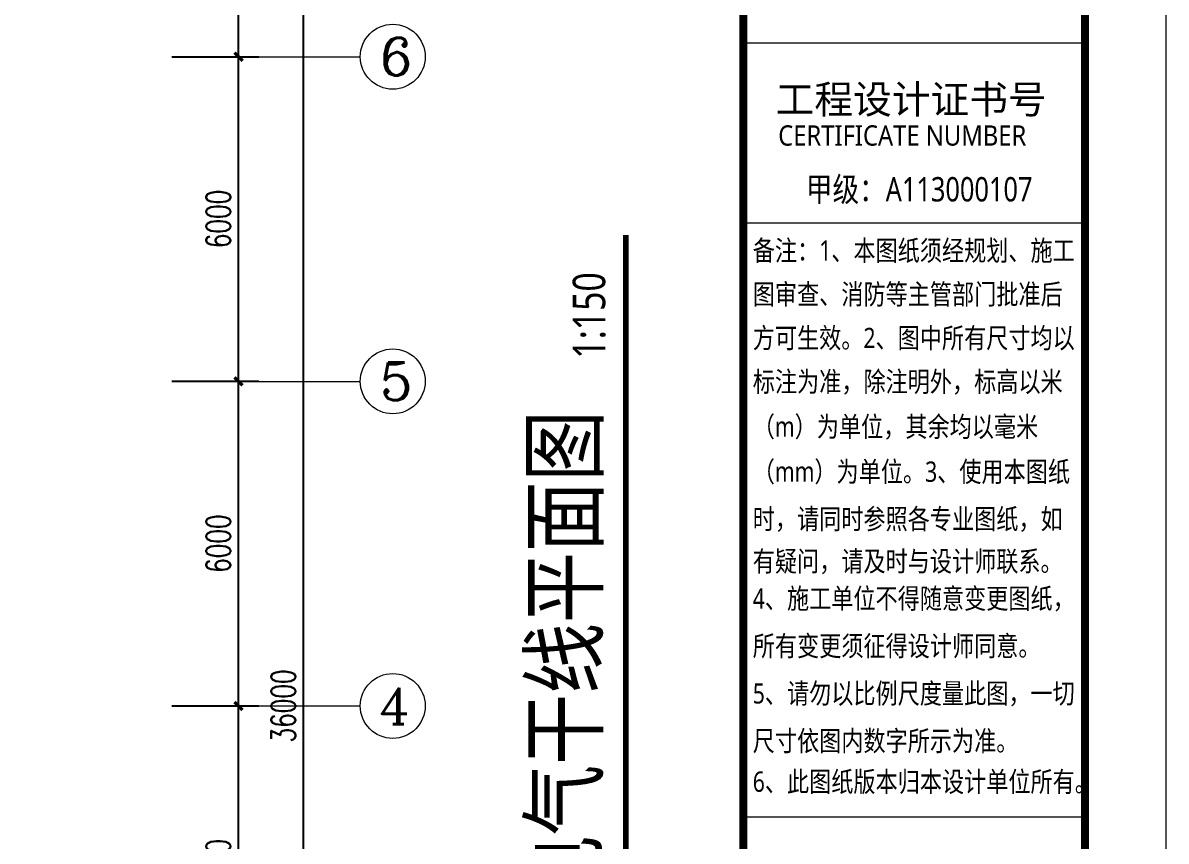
# Model space of a CAD drawing. Header units: inches. Extents: x -3272461 to -2504170, y 403793 to 1071042.
# Drawn here: x -2671127 to -2649994, y 815455 to 830578 of the extents above; entities that cross this region are included whole.
import ezdxf
from ezdxf.enums import TextEntityAlignment as Align

# ---------------------------------------------------------------- set-up
doc = ezdxf.new("R2010")
doc.units = ezdxf.units.IN
doc.header["$LTSCALE"] = 1000
doc.header["$MEASUREMENT"] = 0
doc.layers.get('0').update_dxf_attribs({"lineweight": 18})
for name, color, linetype, lineweight in [('0-TK', 4, 'Continuous', 18), ('AXIS', 30, 'Continuous', 18), ('PUB_TITLE', 153, 'Continuous', 18), ('TEL_SYMB', 3, 'Continuous', 18), ('TEL_TEXT', 7, 'Continuous', 18)]:
    doc.layers.add(name, color=color, linetype=linetype, lineweight=lineweight)
doc.styles.add('-黑体', font='', dxfattribs={"width": 0.7})
doc.styles.add('_TCH_AXIS', font='complex.shx', dxfattribs={"bigfont": 'gbcbig.shx'})
doc.styles.add('_TCH_DIM_T3', font='simplex.shx', dxfattribs={"width": 0.705882, "bigfont": 'gbcbig.shx'})
doc.styles.get('-黑体').set_extended_font_data('微软雅黑')
doc.dimstyles.new('_TCH_ARCH&&150', dxfattribs={"dimtxt": 446.25, "dimasz": 150, "dimexe": 375, "dimexo": 450, "dimgap": 150, "dimtad": 1, "dimdec": 0, "dimzin": 0, "dimdsep": 46, "dimtxsty": '_TCH_DIM_T3', "dimblk": 'ARCHTICK', "dimcen": 0.09, "dimdle": 300, "dimclrt": 7, "dimazin": 2, "dimtfac": 1, "dimtdec": 0, "dimtix": 1, "dimtmove": 2, "dimatfit": 3, "dimfxl": 1, "dimtolj": 1, "dimarcsym": 0})

# ---------------------------------------------------------------- blocks, each defined once
blk = doc.blocks.new('_ArchTick_0')
at = {"color": 0, "linetype": 'ByBlock'}
blk.add_lwpolyline([(-0.5, -0.5, 0.4, 0.4, 0), (0.5, 0.5, 0.4, 0.4, 0)], format="xyseb", dxfattribs=at)
blk = doc.blocks.new('*X137')
at = {"layer": 'AXIS', "color": 0, "lineweight": -2}
for p, q in [((-2668374, 835953), (-2665565, 835953)), ((-2665940, 799953), (-2665940, 835953)), ((-2668374, 799953), (-2665565, 799953))]:
    blk.add_line(p, q, dxfattribs=at)
at = {"layer": 'AXIS', "color": 0, "lineweight": -2, "xscale": 150, "yscale": 150, "zscale": 150}
for p, rotation in [((-2665940, 835953), 90), ((-2665940, 799953), 270)]:
    blk.add_blockref('_ArchTick_0', p, dxfattribs=dict(at, rotation=rotation))
at = {"layer": 'AXIS', "color": 7, "insert": (-2666313, 817953), "char_height": 446.2, "width": 2070, "attachment_point": 5, "rotation": 90, "style": '_TCH_DIM_T3'}
blk.add_mtext('36000', dxfattribs=at)
blk = doc.blocks.new('_ARCHTICK')
at = {"color": 0, "linetype": 'ByBlock', "const_width": 0.4}
blk.add_lwpolyline([(-0.5, -0.5), (0.5, 0.5)], dxfattribs=at)
blk = doc.blocks.new('*X140')
at = {"layer": 'AXIS', "color": 0, "lineweight": -2}
for p, q in [((-2668374, 817953), (-2666765, 817953)), ((-2667140, 811953), (-2667140, 817953)), ((-2668374, 811953), (-2666765, 811953))]:
    blk.add_line(p, q, dxfattribs=at)
at = {"layer": 'AXIS', "color": 0, "lineweight": -2, "xscale": 150, "yscale": 150, "zscale": 150}
for p, rotation in [((-2667140, 817953), 90), ((-2667140, 811953), 270)]:
    blk.add_blockref('_ArchTick_0', p, dxfattribs=dict(at, rotation=rotation))
at = {"layer": 'AXIS', "color": 7, "insert": (-2667513, 814953), "char_height": 446.2, "width": 1665, "attachment_point": 5, "rotation": 90, "style": '_TCH_DIM_T3'}
blk.add_mtext('6000', dxfattribs=at)
blk = doc.blocks.new('*X141')
at = {"layer": 'AXIS', "color": 0, "lineweight": -2}
for p, q in [((-2668374, 823953), (-2666765, 823953)), ((-2667140, 817953), (-2667140, 823953)), ((-2668374, 817953), (-2666765, 817953))]:
    blk.add_line(p, q, dxfattribs=at)
at = {"layer": 'AXIS', "color": 0, "lineweight": -2, "xscale": 150, "yscale": 150, "zscale": 150}
for p, rotation in [((-2667140, 823953), 90), ((-2667140, 817953), 270)]:
    blk.add_blockref('_ArchTick_0', p, dxfattribs=dict(at, rotation=rotation))
at = {"layer": 'AXIS', "color": 7, "insert": (-2667513, 820953), "char_height": 446.2, "width": 1665, "attachment_point": 5, "rotation": 90, "style": '_TCH_DIM_T3'}
blk.add_mtext('6000', dxfattribs=at)
blk = doc.blocks.new('*X142')
at = {"layer": 'AXIS', "color": 0, "lineweight": -2}
for p, q in [((-2668374, 829953), (-2666765, 829953)), ((-2667140, 823953), (-2667140, 829953)), ((-2668374, 823953), (-2666765, 823953))]:
    blk.add_line(p, q, dxfattribs=at)
at = {"layer": 'AXIS', "color": 0, "lineweight": -2, "xscale": 150, "yscale": 150, "zscale": 150}
for p, rotation in [((-2667140, 829953), 90), ((-2667140, 823953), 270)]:
    blk.add_blockref('_ArchTick_0', p, dxfattribs=dict(at, rotation=rotation))
at = {"layer": 'AXIS', "color": 7, "insert": (-2667513, 826953), "char_height": 446.2, "width": 1665, "attachment_point": 5, "rotation": 90, "style": '_TCH_DIM_T3'}
blk.add_mtext('6000', dxfattribs=at)
blk = doc.blocks.new('*X143')
at = {"layer": 'AXIS', "color": 0, "lineweight": -2}
for p, q in [((-2668374, 835953), (-2666765, 835953)), ((-2667140, 829953), (-2667140, 835953)), ((-2668374, 829953), (-2666765, 829953))]:
    blk.add_line(p, q, dxfattribs=at)
at = {"layer": 'AXIS', "color": 0, "lineweight": -2, "xscale": 150, "yscale": 150, "zscale": 150}
for p, rotation in [((-2667140, 835953), 90), ((-2667140, 829953), 270)]:
    blk.add_blockref('_ArchTick_0', p, dxfattribs=dict(at, rotation=rotation))
at = {"layer": 'AXIS', "color": 7, "insert": (-2667513, 832953), "char_height": 446.2, "width": 1665, "attachment_point": 5, "rotation": 90, "style": '_TCH_DIM_T3'}
blk.add_mtext('6000', dxfattribs=at)

msp = doc.modelspace()

# ---------------------------------------------------------------- linework, layer by layer
at = {"layer": '0-TK'}
for p, q in [((-2657808.5, 830211.8), (-2651494.3, 830211.8)), ((-2657808.5, 830211.8), (-2651494.3, 830211.8)), ((-2657808.5, 826885.3), (-2651494.3, 826885.3)), ((-2657808.5, 815901.6), (-2651494.3, 815901.6))]:
    msp.add_line(p, q, dxfattribs=at)
msp.add_lwpolyline([(-2657808.5, 785630.6, 144, 144, 0), (-2657808.5, 845630.6, 144, 144, 0)], format="xyseb", dxfattribs=at)
at = {"layer": 'AXIS'}
for p, q in [((-2668374.3, 829952.7), (-2664889.9, 829952.7)), ((-2668374.3, 823952.7), (-2664889.9, 823952.7)), ((-2668374.3, 817952.7), (-2664889.9, 817952.7))]:
    msp.add_line(p, q, dxfattribs=at)
for centre in [(-2664289.9, 829952.7), (-2664289.9, 823952.7), (-2664289.9, 817952.7)]:
    msp.add_circle(centre, 600, dxfattribs=at)
at = {"layer": 'PUB_TITLE'}
msp.add_lwpolyline([(-2649994.3, 784130.6), (-2649994.3, 847130.6), (-2761444.3, 847130.6), (-2761444.3, 784130.6)], close=True, dxfattribs=at)
msp.add_lwpolyline([(-2651494.3, 785630.6, 150, 150, 0), (-2651494.3, 845630.6, 150, 150, 0), (-2757694.3, 845630.6, 150, 150, 0), (-2757694.3, 785630.6, 150, 150, 0)], format="xyseb", close=True, dxfattribs=at)
at = {"layer": 'TEL_SYMB'}
msp.add_lwpolyline([(-2659981.8, 811248.7, 105, 105, 0), (-2659981.8, 826659.4, 105, 105, 0)], format="xyseb", dxfattribs=at)

# ---------------------------------------------------------------- texts
at = {"style": '-黑体'}
msp.add_text('工程设计证书号', height=525, dxfattribs=at).set_placement((-2657213.6, 828902.8))
at = {"style": '-黑体', "width": 0.8}
msp.add_text('甲级：A113000107', height=450, dxfattribs=at).set_placement((-2656651.4, 827277.5))
for s, p in [('备注：1、本图纸须经规划、施工', (-2657635.3, 826370.8)), ('图审查、消防等主管部门批准后', (-2657635.3, 825562.8)), ('方可生效。2、图中所有尺寸均以', (-2657635.3, 824754.7)), ('标注为准，除注明外，标高以米', (-2657635.3, 823946.7)), ('（m）为单位，其余均以毫米', (-2657635.3, 823115)), ('（mm）为单位。3、使用本图纸', (-2657635.3, 822283.2)), ('时，请同时参照各专业图纸，如', (-2657635.3, 821409.8)), ('有疑问，请及时与设计师联系。', (-2657635.3, 820627.3)), ('4、施工单位不得随意变更图纸，', (-2657635.3, 819939.1)), ('所有变更须征得设计师同意。', (-2657635.3, 819061.9)), ('5、请勿以比例尺度量此图，一切', (-2657635.3, 818184.8)), ('尺寸依图内数字所示为准。', (-2657635.3, 817307.6)), ('6、此图纸版本归本设计单位所有。', (-2657635.3, 816553.1))]:
    msp.add_text(s, height=375, dxfattribs=at).set_placement(p, align=Align.MIDDLE_LEFT)
at = {"insert": (-2657165, 828304.2), "char_height": 375, "width": 7140.971, "attachment_point": 7, "style": '-黑体'}
msp.add_mtext('{\\W0.9;CERTIFICATE NUMBER}', dxfattribs=at)
at = {"layer": 'AXIS', "color": 7, "style": '_TCH_AXIS'}
for s, height, p in [('6', 698.9, (-2664522.9, 829603.3)), ('5', 698.9, (-2664522.9, 823603.3)), ('4', 668.2, (-2664544.5, 817618.6))]:
    msp.add_text(s, height=height, dxfattribs=at).set_placement(p)
at = {"layer": 'TEL_TEXT', "style": '-黑体', "width": 0.8}
for s, height, p in [('1:150', 600, (-2660362.7, 824372)), ('一层电气干线平面图', 1200, (-2660524.7, 811629.6))]:
    msp.add_text(s, height=height, rotation=90, dxfattribs=at).set_placement(p)

# ---------------------------------------------------------------- dimensions: what is measured, and where the dimension line sits
at = {"layer": 'AXIS'}
for base, p1, p2, picture, middle in [((-2665939.9, 835952.7), (-2669274.3, 799952.7), (-2669274.3, 835952.7), '*X137', (-2666313.1, 817952.7)), ((-2667139.9, 835952.7), (-2669274.3, 829952.7), (-2669274.3, 835952.7), '*X143', (-2667513.1, 832952.7)), ((-2667139.9, 829952.7), (-2669274.3, 823952.7), (-2669274.3, 829952.7), '*X142', (-2667513.1, 826952.7)), ((-2667139.9, 823952.7), (-2669274.3, 817952.7), (-2669274.3, 823952.7), '*X141', (-2667513.1, 820952.7)), ((-2667139.9, 817952.7), (-2669274.3, 811952.7), (-2669274.3, 817952.7), '*X140', (-2667513.1, 814952.7))]:
    dim = msp.add_linear_dim(base=base, p1=p1, p2=p2, angle=90, dimstyle='_TCH_ARCH&&150', override={"dimexo": 900, "dimsah": 1, "dimtzin": 0}, dxfattribs=at)
    dim.commit()
    dim.dimension.update_dxf_attribs({"geometry": picture, "text_midpoint": middle})

doc.saveas('drawing.dxf')
